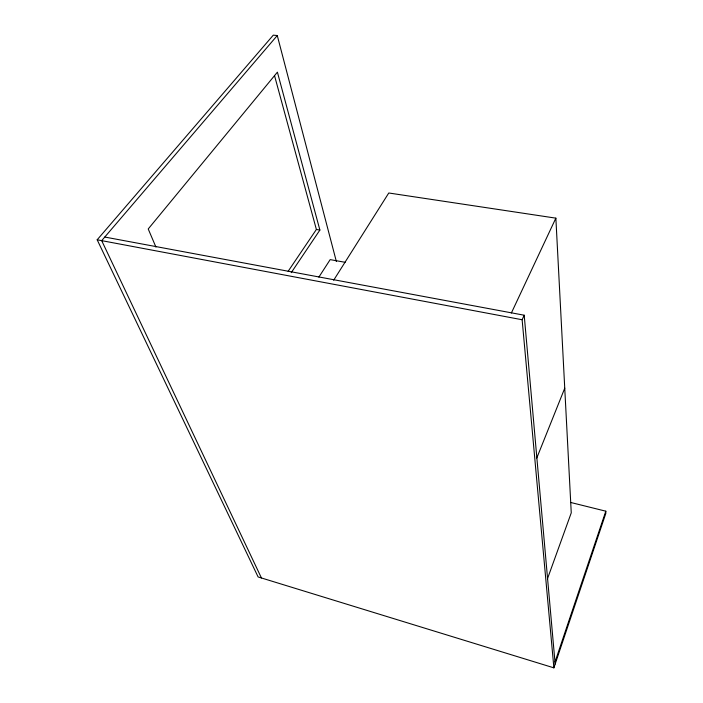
<?xml version="1.0" encoding="UTF-8"?>
<svg xmlns="http://www.w3.org/2000/svg" width="703" height="703" viewBox="0 0 703 703"><rect width="100%" height="100%" fill="white"/><g stroke="black" fill="none" stroke-linecap="round" stroke-linejoin="round"><path stroke-width="1.05" d="M336.359 261.49L277.272 35.537L273.291 35.15L97.172 239.793L258.106 576.943L553.885 667.85L605.828 513.375L605.81 511.186L570.722 502.478M554.983 662.085L605.81 511.186M547.461 578.806L571.258 512.847L555.862 218.15L388.777 192.991L333.653 280.242M536.767 458.048L564.746 388.205M553.885 667.85L522.127 319.742L524.201 315.216L104.782 237.043M511.371 313.002L555.862 218.15M318.881 277.105L330.173 259.618L345.129 262.298M291.244 272.667L319.883 230.057L277.404 72.154L148.219 228.967L155.934 247.087M288.116 271.332L316.385 229.468L274.618 75.959M277.272 35.537L101.698 240.646L261.428 577.963M316.385 229.468L319.883 230.057M97.172 239.793L522.127 319.742M524.201 315.216L555.159 664.054"/></g></svg>
